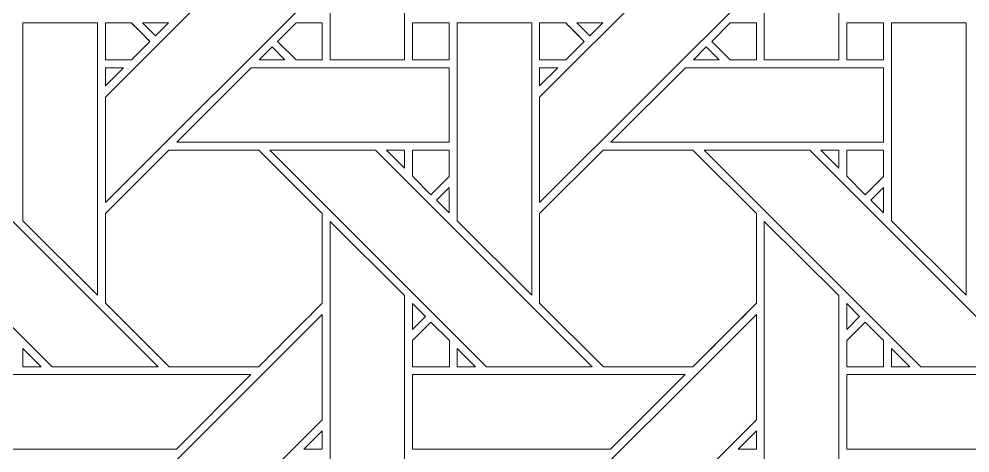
# Model space of a CAD drawing. Header units: inches. Extents: x 3.4 to 21.4, y 4.6 to 13.6.
# Drawn here: x 10.06 to 12.137, y 10.566 to 11.515 of the extents above; entities that cross this region are included whole.
import ezdxf

# ---------------------------------------------------------------- set-up
doc = ezdxf.new("R2010")
doc.units = ezdxf.units.IN
doc.header["$MEASUREMENT"] = 0
doc.layers.add('Design', color=7, linetype='Continuous', lineweight=0)

msp = doc.modelspace()

# ---------------------------------------------------------------- linework, layer by layer
at = {"layer": 'Design'}
for points, knots in [([(3.3829, 13.5948), (3.3829, 13.5948), (3.3829, 4.5948), (3.3829, 4.5948), (3.3829, 4.5948), (21.3829, 4.5948), (21.3829, 4.5948), (21.3829, 4.5948), (21.3829, 13.5948), (21.3829, 13.5948), (21.3829, 13.5948), (3.3829, 13.5948), (3.3829, 13.5948)], [0, 0, 0, 0, 1, 1, 1, 2, 2, 2, 3, 3, 3, 4, 4, 4, 4]), ([(3.8379, 13.1448), (3.8379, 13.1448), (3.8379, 5.0448), (3.8379, 5.0448), (3.8379, 5.0448), (20.9329, 5.0448), (20.9329, 5.0448), (20.9329, 5.0448), (20.9329, 13.1448), (20.9329, 13.1448), (20.9329, 13.1448), (3.8379, 13.1448), (3.8379, 13.1448)], [0, 0, 0, 0, 1, 1, 1, 2, 2, 2, 3, 3, 3, 4, 4, 4, 4]), ([(10.7394, 11.4256), (10.7394, 11.4256), (10.7394, 12.0214), (10.7394, 12.0214), (10.7394, 12.0214), (10.9022, 11.8593), (10.9022, 11.8593), (10.9022, 11.8593), (10.9022, 11.4256), (10.9022, 11.4256), (10.9022, 11.4256), (10.7394, 11.4256), (10.7394, 11.4256)], [0, 0, 0, 0, 1, 1, 1, 2, 2, 2, 3, 3, 3, 4, 4, 4, 4]), ([(11.6881, 11.4256), (11.6881, 11.4256), (11.6881, 12.0214), (11.6881, 12.0214), (11.6881, 12.0214), (11.8509, 11.8593), (11.8509, 11.8593), (11.8509, 11.8593), (11.8509, 11.4256), (11.8509, 11.4256), (11.8509, 11.4256), (11.6881, 11.4256), (11.6881, 11.4256)], [0, 0, 0, 0, 1, 1, 1, 2, 2, 2, 3, 3, 3, 4, 4, 4, 4]), ([(10.7222, 11.5879), (10.7222, 11.5879), (10.2486, 11.1142), (10.2486, 11.1142), (10.2486, 11.1142), (10.2486, 11.3443), (10.2486, 11.3443), (10.2486, 11.3443), (10.7222, 11.8179), (10.7222, 11.8179), (10.7222, 11.8179), (10.7222, 11.5879), (10.7222, 11.5879)], [0, 0, 0, 0, 1, 1, 1, 2, 2, 2, 3, 3, 3, 4, 4, 4, 4]), ([(11.671, 11.5879), (11.671, 11.5879), (11.1973, 11.1142), (11.1973, 11.1142), (11.1973, 11.1142), (11.1973, 11.3443), (11.1973, 11.3443), (11.1973, 11.3443), (11.671, 11.8179), (11.671, 11.8179), (11.671, 11.8179), (11.671, 11.5879), (11.671, 11.5879)], [0, 0, 0, 0, 1, 1, 1, 2, 2, 2, 3, 3, 3, 4, 4, 4, 4]), ([(10.0685, 11.0742), (10.0685, 11.0742), (10.0685, 11.5064), (10.0685, 11.5064), (10.0685, 11.5064), (10.2314, 11.5064), (10.2314, 11.5064), (10.2314, 11.5064), (10.2314, 10.9113), (10.2314, 10.9113), (10.2314, 10.9113), (10.0685, 11.0742), (10.0685, 11.0742)], [0, 0, 0, 0, 1, 1, 1, 2, 2, 2, 3, 3, 3, 4, 4, 4, 4]), ([(10.3056, 11.5064), (10.3108, 11.5013), (10.3415, 11.4705), (10.346, 11.4661), (10.346, 11.4661), (10.3055, 11.4257), (10.3055, 11.4257), (10.3055, 11.4257), (10.2486, 11.4257), (10.2486, 11.4257), (10.2486, 11.4257), (10.2486, 11.5064), (10.2486, 11.5064), (10.2486, 11.5064), (10.3056, 11.5064), (10.3056, 11.5064)], [0, 0, 0, 0, 1, 1, 1, 2, 2, 2, 3, 3, 3, 4, 4, 4, 5, 5, 5, 5]), ([(10.3301, 11.4819), (10.3301, 11.4819), (10.346, 11.4661), (10.346, 11.4661), (10.346, 11.4661), (10.3055, 11.4257), (10.3055, 11.4257), (10.3055, 11.4257), (10.2486, 11.4257), (10.2486, 11.4257), (10.2486, 11.4257), (10.2486, 11.5064), (10.2486, 11.5064), (10.2486, 11.5064), (10.3056, 11.5064), (10.3056, 11.5064), (10.311, 11.5011), (10.3209, 11.4912), (10.3301, 11.4819)], [0, 0, 0, 0, 1, 1, 1, 2, 2, 2, 3, 3, 3, 4, 4, 4, 5, 5, 5, 6, 6, 6, 6]), ([(10.33, 11.5064), (10.33, 11.5064), (10.3865, 11.5064), (10.3865, 11.5064), (10.3865, 11.5064), (10.3582, 11.4782), (10.3582, 11.4782), (10.3582, 11.4782), (10.33, 11.5064), (10.33, 11.5064)], [0, 0, 0, 0, 1, 1, 1, 2, 2, 2, 3, 3, 3, 3]), ([(10.7222, 11.5064), (10.7222, 11.5064), (10.7222, 11.4256), (10.7222, 11.4256), (10.7222, 11.4256), (10.6651, 11.4256), (10.6651, 11.4256), (10.6651, 11.4256), (10.6248, 11.466), (10.6248, 11.466), (10.6248, 11.466), (10.6652, 11.5064), (10.6652, 11.5064), (10.6652, 11.5064), (10.7222, 11.5064), (10.7222, 11.5064)], [0, 0, 0, 0, 1, 1, 1, 2, 2, 2, 3, 3, 3, 4, 4, 4, 5, 5, 5, 5]), ([(10.6248, 11.466), (10.6248, 11.466), (10.6652, 11.5064), (10.6652, 11.5064), (10.6652, 11.5064), (10.7222, 11.5064), (10.7222, 11.5064), (10.7222, 11.5064), (10.7222, 11.4256), (10.7222, 11.4256), (10.7222, 11.4256), (10.6651, 11.4256), (10.6651, 11.4256), (10.6651, 11.4256), (10.6248, 11.466), (10.6248, 11.466)], [0, 0, 0, 0, 1, 1, 1, 2, 2, 2, 3, 3, 3, 4, 4, 4, 5, 5, 5, 5]), ([(10.9997, 11.4256), (10.9997, 11.4256), (10.9194, 11.4256), (10.9194, 11.4256), (10.9194, 11.4256), (10.9194, 11.5064), (10.9194, 11.5064), (10.9194, 11.5064), (10.9997, 11.5064), (10.9997, 11.5064), (10.9997, 11.5064), (10.9997, 11.4256), (10.9997, 11.4256)], [0, 0, 0, 0, 1, 1, 1, 2, 2, 2, 3, 3, 3, 4, 4, 4, 4]), ([(10.9997, 11.5064), (10.9997, 11.5064), (10.9997, 11.4256), (10.9997, 11.4256), (10.9997, 11.4256), (10.9194, 11.4256), (10.9194, 11.4256), (10.9194, 11.4256), (10.9194, 11.5064), (10.9194, 11.5064), (10.9194, 11.5064), (10.9997, 11.5064), (10.9997, 11.5064)], [0, 0, 0, 0, 1, 1, 1, 2, 2, 2, 3, 3, 3, 4, 4, 4, 4]), ([(11.0173, 11.0742), (11.0173, 11.0742), (11.0173, 11.5064), (11.0173, 11.5064), (11.0173, 11.5064), (11.1802, 11.5064), (11.1802, 11.5064), (11.1802, 11.5064), (11.1802, 10.9113), (11.1802, 10.9113), (11.1802, 10.9113), (11.0173, 11.0742), (11.0173, 11.0742)], [0, 0, 0, 0, 1, 1, 1, 2, 2, 2, 3, 3, 3, 4, 4, 4, 4]), ([(11.2544, 11.5064), (11.2595, 11.5013), (11.2903, 11.4705), (11.2947, 11.4661), (11.2947, 11.4661), (11.2543, 11.4257), (11.2543, 11.4257), (11.2543, 11.4257), (11.1973, 11.4257), (11.1973, 11.4257), (11.1973, 11.4257), (11.1973, 11.5064), (11.1973, 11.5064), (11.1973, 11.5064), (11.2544, 11.5064), (11.2544, 11.5064)], [0, 0, 0, 0, 1, 1, 1, 2, 2, 2, 3, 3, 3, 4, 4, 4, 5, 5, 5, 5]), ([(11.2794, 11.4814), (11.2794, 11.4814), (11.2947, 11.4661), (11.2947, 11.4661), (11.2947, 11.4661), (11.2543, 11.4257), (11.2543, 11.4257), (11.2543, 11.4257), (11.1973, 11.4257), (11.1973, 11.4257), (11.1973, 11.4257), (11.1973, 11.5064), (11.1973, 11.5064), (11.1973, 11.5064), (11.2544, 11.5064), (11.2544, 11.5064), (11.2598, 11.501), (11.2699, 11.4909), (11.2794, 11.4814)], [0, 0, 0, 0, 1, 1, 1, 2, 2, 2, 3, 3, 3, 4, 4, 4, 5, 5, 5, 6, 6, 6, 6]), ([(11.2787, 11.5064), (11.2787, 11.5064), (11.3352, 11.5064), (11.3352, 11.5064), (11.3352, 11.5064), (11.3069, 11.4782), (11.3069, 11.4782), (11.3069, 11.4782), (11.2787, 11.5064), (11.2787, 11.5064)], [0, 0, 0, 0, 1, 1, 1, 2, 2, 2, 3, 3, 3, 3]), ([(11.671, 11.5064), (11.671, 11.5064), (11.671, 11.4256), (11.671, 11.4256), (11.671, 11.4256), (11.6139, 11.4256), (11.6139, 11.4256), (11.6139, 11.4256), (11.5735, 11.466), (11.5735, 11.466), (11.5735, 11.466), (11.6139, 11.5064), (11.6139, 11.5064), (11.6139, 11.5064), (11.671, 11.5064), (11.671, 11.5064)], [0, 0, 0, 0, 1, 1, 1, 2, 2, 2, 3, 3, 3, 4, 4, 4, 5, 5, 5, 5]), ([(11.5735, 11.466), (11.5735, 11.466), (11.6139, 11.5064), (11.6139, 11.5064), (11.6139, 11.5064), (11.671, 11.5064), (11.671, 11.5064), (11.671, 11.5064), (11.671, 11.4256), (11.671, 11.4256), (11.671, 11.4256), (11.6139, 11.4256), (11.6139, 11.4256), (11.6139, 11.4256), (11.5735, 11.466), (11.5735, 11.466)], [0, 0, 0, 0, 1, 1, 1, 2, 2, 2, 3, 3, 3, 4, 4, 4, 5, 5, 5, 5]), ([(11.9484, 11.4256), (11.9484, 11.4256), (11.8682, 11.4256), (11.8682, 11.4256), (11.8682, 11.4256), (11.8682, 11.5064), (11.8682, 11.5064), (11.8682, 11.5064), (11.9484, 11.5064), (11.9484, 11.5064), (11.9484, 11.5064), (11.9484, 11.4256), (11.9484, 11.4256)], [0, 0, 0, 0, 1, 1, 1, 2, 2, 2, 3, 3, 3, 4, 4, 4, 4]), ([(11.9484, 11.5064), (11.9484, 11.5064), (11.9484, 11.4256), (11.9484, 11.4256), (11.9484, 11.4256), (11.8682, 11.4256), (11.8682, 11.4256), (11.8682, 11.4256), (11.8682, 11.5064), (11.8682, 11.5064), (11.8682, 11.5064), (11.9484, 11.5064), (11.9484, 11.5064)], [0, 0, 0, 0, 1, 1, 1, 2, 2, 2, 3, 3, 3, 4, 4, 4, 4]), ([(11.966, 11.0742), (11.966, 11.0742), (11.966, 11.5064), (11.966, 11.5064), (11.966, 11.5064), (12.1289, 11.5064), (12.1289, 11.5064), (12.1289, 11.5064), (12.1289, 10.9113), (12.1289, 10.9113), (12.1289, 10.9113), (11.966, 11.0742), (11.966, 11.0742)], [0, 0, 0, 0, 1, 1, 1, 2, 2, 2, 3, 3, 3, 4, 4, 4, 4]), ([(10.6409, 11.4256), (10.6409, 11.4256), (10.5844, 11.4256), (10.5844, 11.4256), (10.5844, 11.4256), (10.6127, 11.4539), (10.6127, 11.4539), (10.6127, 11.4539), (10.6409, 11.4256), (10.6409, 11.4256)], [0, 0, 0, 0, 1, 1, 1, 2, 2, 2, 3, 3, 3, 3]), ([(11.5896, 11.4256), (11.5896, 11.4256), (11.5331, 11.4256), (11.5331, 11.4256), (11.5331, 11.4256), (11.5614, 11.4539), (11.5614, 11.4539), (11.5614, 11.4539), (11.5896, 11.4256), (11.5896, 11.4256)], [0, 0, 0, 0, 1, 1, 1, 2, 2, 2, 3, 3, 3, 3]), ([(10.2884, 11.4085), (10.2884, 11.4085), (10.2486, 11.3687), (10.2486, 11.3687), (10.2486, 11.3687), (10.2486, 11.4085), (10.2486, 11.4085), (10.2486, 11.4085), (10.2884, 11.4085), (10.2884, 11.4085)], [0, 0, 0, 0, 1, 1, 1, 2, 2, 2, 3, 3, 3, 3]), ([(10.9997, 11.4085), (10.9997, 11.4085), (10.9997, 11.2457), (10.9997, 11.2457), (10.9997, 11.2457), (10.4044, 11.2457), (10.4044, 11.2457), (10.4044, 11.2457), (10.5673, 11.4085), (10.5673, 11.4085), (10.5673, 11.4085), (10.9997, 11.4085), (10.9997, 11.4085)], [0, 0, 0, 0, 1, 1, 1, 2, 2, 2, 3, 3, 3, 4, 4, 4, 4]), ([(11.2371, 11.4085), (11.2371, 11.4085), (11.1973, 11.3687), (11.1973, 11.3687), (11.1973, 11.3687), (11.1973, 11.4085), (11.1973, 11.4085), (11.1973, 11.4085), (11.2371, 11.4085), (11.2371, 11.4085)], [0, 0, 0, 0, 1, 1, 1, 2, 2, 2, 3, 3, 3, 3]), ([(11.9484, 11.4085), (11.9484, 11.4085), (11.9484, 11.2457), (11.9484, 11.2457), (11.9484, 11.2457), (11.3532, 11.2457), (11.3532, 11.2457), (11.3532, 11.2457), (11.516, 11.4085), (11.516, 11.4085), (11.516, 11.4085), (11.9484, 11.4085), (11.9484, 11.4085)], [0, 0, 0, 0, 1, 1, 1, 2, 2, 2, 3, 3, 3, 4, 4, 4, 4]), ([(10.3636, 10.7549), (10.3636, 10.7549), (10.1326, 10.7549), (10.1326, 10.7549), (10.1326, 10.7549), (9.659, 11.2285), (9.659, 11.2285), (9.659, 11.2285), (9.89, 11.2285), (9.89, 11.2285), (9.89, 11.2285), (10.3636, 10.7549), (10.3636, 10.7549)], [0, 0, 0, 0, 1, 1, 1, 2, 2, 2, 3, 3, 3, 4, 4, 4, 4]), ([(10.3873, 11.2285), (10.3873, 11.2285), (10.5835, 11.2285), (10.5835, 11.2285), (10.5835, 11.2285), (10.7222, 11.0898), (10.7222, 11.0898), (10.7222, 11.0898), (10.7222, 10.8936), (10.7222, 10.8936), (10.7044, 10.8757), (10.5925, 10.7639), (10.5835, 10.7549), (10.5835, 10.7549), (10.3878, 10.7549), (10.3878, 10.7549), (10.3878, 10.7549), (10.2486, 10.8942), (10.2486, 10.8942), (10.2486, 10.8942), (10.2486, 11.0898), (10.2486, 11.0898), (10.2486, 11.0898), (10.3873, 11.2285), (10.3873, 11.2285)], [0, 0, 0, 0, 1, 1, 1, 2, 2, 2, 3, 3, 3, 4, 4, 4, 5, 5, 5, 6, 6, 6, 7, 7, 7, 8, 8, 8, 8]), ([(10.7222, 11.0898), (10.7222, 11.0898), (10.7222, 10.8936), (10.7222, 10.8936), (10.7043, 10.8756), (10.5924, 10.7639), (10.5835, 10.7549), (10.5835, 10.7549), (10.3878, 10.7549), (10.3878, 10.7549), (10.3878, 10.7549), (10.2486, 10.8942), (10.2486, 10.8942), (10.2486, 10.8942), (10.2486, 11.0898), (10.2486, 11.0898), (10.2486, 11.0898), (10.3873, 11.2285), (10.3873, 11.2285), (10.3873, 11.2285), (10.5835, 11.2285), (10.5835, 11.2285), (10.5835, 11.2285), (10.7222, 11.0898), (10.7222, 11.0898)], [0, 0, 0, 0, 1, 1, 1, 2, 2, 2, 3, 3, 3, 4, 4, 4, 5, 5, 5, 6, 6, 6, 7, 7, 7, 8, 8, 8, 8]), ([(11.3123, 10.7549), (11.3123, 10.7549), (11.0813, 10.7549), (11.0813, 10.7549), (11.0813, 10.7549), (10.6077, 11.2285), (10.6077, 11.2285), (10.6077, 11.2285), (10.8387, 11.2285), (10.8387, 11.2285), (10.8387, 11.2285), (11.3123, 10.7549), (11.3123, 10.7549)], [0, 0, 0, 0, 1, 1, 1, 2, 2, 2, 3, 3, 3, 4, 4, 4, 4]), ([(10.8628, 11.2285), (10.8628, 11.2285), (10.9022, 11.2285), (10.9022, 11.2285), (10.9022, 11.2285), (10.9022, 11.1887), (10.9022, 11.1887), (10.9022, 11.1887), (10.8628, 11.2285), (10.8628, 11.2285)], [0, 0, 0, 0, 1, 1, 1, 2, 2, 2, 3, 3, 3, 3]), ([(10.9997, 11.2286), (10.9997, 11.2286), (10.9997, 11.171), (10.9997, 11.171), (10.9997, 11.171), (10.9597, 11.131), (10.9597, 11.131), (10.9597, 11.131), (10.9194, 11.1714), (10.9194, 11.1714), (10.9194, 11.1714), (10.9194, 11.2286), (10.9194, 11.2286), (10.9194, 11.2286), (10.9997, 11.2286), (10.9997, 11.2286)], [0, 0, 0, 0, 1, 1, 1, 2, 2, 2, 3, 3, 3, 4, 4, 4, 5, 5, 5, 5]), ([(10.9997, 11.171), (10.9997, 11.171), (10.9597, 11.131), (10.9597, 11.131), (10.9597, 11.131), (10.9194, 11.1714), (10.9194, 11.1714), (10.9194, 11.1714), (10.9194, 11.2286), (10.9194, 11.2286), (10.9194, 11.2286), (10.9997, 11.2286), (10.9997, 11.2286), (10.9997, 11.2286), (10.9997, 11.171), (10.9997, 11.171)], [0, 0, 0, 0, 1, 1, 1, 2, 2, 2, 3, 3, 3, 4, 4, 4, 5, 5, 5, 5]), ([(11.336, 11.2285), (11.336, 11.2285), (11.5322, 11.2285), (11.5322, 11.2285), (11.5322, 11.2285), (11.671, 11.0898), (11.671, 11.0898), (11.671, 11.0898), (11.671, 10.8936), (11.671, 10.8936), (11.6532, 10.8757), (11.5412, 10.7639), (11.5322, 10.7549), (11.5322, 10.7549), (11.3365, 10.7549), (11.3365, 10.7549), (11.3365, 10.7549), (11.1973, 10.8942), (11.1973, 10.8942), (11.1973, 10.8942), (11.1973, 11.0898), (11.1973, 11.0898), (11.1973, 11.0898), (11.336, 11.2285), (11.336, 11.2285)], [0, 0, 0, 0, 1, 1, 1, 2, 2, 2, 3, 3, 3, 4, 4, 4, 5, 5, 5, 6, 6, 6, 7, 7, 7, 8, 8, 8, 8]), ([(11.671, 11.0898), (11.671, 11.0898), (11.671, 10.8936), (11.671, 10.8936), (11.653, 10.8756), (11.5411, 10.7639), (11.5322, 10.7549), (11.5322, 10.7549), (11.3365, 10.7549), (11.3365, 10.7549), (11.3365, 10.7549), (11.1973, 10.8942), (11.1973, 10.8942), (11.1973, 10.8942), (11.1973, 11.0898), (11.1973, 11.0898), (11.1973, 11.0898), (11.336, 11.2285), (11.336, 11.2285), (11.336, 11.2285), (11.5322, 11.2285), (11.5322, 11.2285), (11.5322, 11.2285), (11.671, 11.0898), (11.671, 11.0898)], [0, 0, 0, 0, 1, 1, 1, 2, 2, 2, 3, 3, 3, 4, 4, 4, 5, 5, 5, 6, 6, 6, 7, 7, 7, 8, 8, 8, 8]), ([(12.2611, 10.7549), (12.2611, 10.7549), (12.03, 10.7549), (12.03, 10.7549), (12.03, 10.7549), (11.5565, 11.2285), (11.5565, 11.2285), (11.5565, 11.2285), (11.7874, 11.2285), (11.7874, 11.2285), (11.7874, 11.2285), (12.2611, 10.7549), (12.2611, 10.7549)], [0, 0, 0, 0, 1, 1, 1, 2, 2, 2, 3, 3, 3, 4, 4, 4, 4]), ([(11.8115, 11.2285), (11.8115, 11.2285), (11.851, 11.2285), (11.851, 11.2285), (11.851, 11.2285), (11.851, 11.1887), (11.851, 11.1887), (11.851, 11.1887), (11.8115, 11.2285), (11.8115, 11.2285)], [0, 0, 0, 0, 1, 1, 1, 2, 2, 2, 3, 3, 3, 3]), ([(11.9484, 11.2286), (11.9484, 11.2286), (11.9484, 11.171), (11.9484, 11.171), (11.9484, 11.171), (11.9085, 11.131), (11.9085, 11.131), (11.9085, 11.131), (11.8682, 11.1714), (11.8682, 11.1714), (11.8682, 11.1714), (11.8682, 11.2286), (11.8682, 11.2286), (11.8682, 11.2286), (11.9484, 11.2286), (11.9484, 11.2286)], [0, 0, 0, 0, 1, 1, 1, 2, 2, 2, 3, 3, 3, 4, 4, 4, 5, 5, 5, 5]), ([(11.9484, 11.171), (11.9484, 11.171), (11.9085, 11.131), (11.9085, 11.131), (11.9085, 11.131), (11.8682, 11.1714), (11.8682, 11.1714), (11.8682, 11.1714), (11.8682, 11.2286), (11.8682, 11.2286), (11.8682, 11.2286), (11.9484, 11.2286), (11.9484, 11.2286), (11.9484, 11.2286), (11.9484, 11.171), (11.9484, 11.171)], [0, 0, 0, 0, 1, 1, 1, 2, 2, 2, 3, 3, 3, 4, 4, 4, 5, 5, 5, 5]), ([(10.9997, 11.1467), (10.9997, 11.1467), (10.9997, 11.0915), (10.9997, 11.0915), (10.9997, 11.0915), (10.9719, 11.1189), (10.9719, 11.1189), (10.9719, 11.1189), (10.9997, 11.1467), (10.9997, 11.1467)], [0, 0, 0, 0, 1, 1, 1, 2, 2, 2, 3, 3, 3, 3]), ([(11.9484, 11.1467), (11.9484, 11.1467), (11.9484, 11.0915), (11.9484, 11.0915), (11.9484, 11.0915), (11.9207, 11.1189), (11.9207, 11.1189), (11.9207, 11.1189), (11.9484, 11.1467), (11.9484, 11.1467)], [0, 0, 0, 0, 1, 1, 1, 2, 2, 2, 3, 3, 3, 3]), ([(10.7394, 10.4769), (10.7394, 10.4769), (10.7394, 11.0727), (10.7394, 11.0727), (10.7394, 11.0727), (10.9022, 10.9106), (10.9022, 10.9106), (10.9022, 10.9106), (10.9022, 10.4769), (10.9022, 10.4769), (10.9022, 10.4769), (10.7394, 10.4769), (10.7394, 10.4769)], [0, 0, 0, 0, 1, 1, 1, 2, 2, 2, 3, 3, 3, 4, 4, 4, 4]), ([(11.6881, 10.4769), (11.6881, 10.4769), (11.6881, 11.0727), (11.6881, 11.0727), (11.6881, 11.0727), (11.8509, 10.9106), (11.8509, 10.9106), (11.8509, 10.9106), (11.8509, 10.4769), (11.8509, 10.4769), (11.8509, 10.4769), (11.6881, 10.4769), (11.6881, 10.4769)], [0, 0, 0, 0, 1, 1, 1, 2, 2, 2, 3, 3, 3, 4, 4, 4, 4]), ([(10.9195, 10.8363), (10.9195, 10.8363), (10.9195, 10.8931), (10.9195, 10.8931), (10.9195, 10.8931), (10.9476, 10.8645), (10.9476, 10.8645), (10.9476, 10.8645), (10.9195, 10.8363), (10.9195, 10.8363)], [0, 0, 0, 0, 1, 1, 1, 2, 2, 2, 3, 3, 3, 3]), ([(11.8682, 10.8363), (11.8682, 10.8363), (11.8682, 10.8931), (11.8682, 10.8931), (11.8682, 10.8931), (11.8964, 10.8645), (11.8964, 10.8645), (11.8964, 10.8645), (11.8682, 10.8363), (11.8682, 10.8363)], [0, 0, 0, 0, 1, 1, 1, 2, 2, 2, 3, 3, 3, 3]), ([(10.7222, 10.6391), (10.7222, 10.6391), (10.2486, 10.1655), (10.2486, 10.1655), (10.2486, 10.1655), (10.2486, 10.3956), (10.2486, 10.3956), (10.2486, 10.3956), (10.7222, 10.8692), (10.7222, 10.8692), (10.7222, 10.8692), (10.7222, 10.6391), (10.7222, 10.6391)], [0, 0, 0, 0, 1, 1, 1, 2, 2, 2, 3, 3, 3, 4, 4, 4, 4]), ([(11.671, 10.6391), (11.671, 10.6391), (11.1973, 10.1655), (11.1973, 10.1655), (11.1973, 10.1655), (11.1973, 10.3956), (11.1973, 10.3956), (11.1973, 10.3956), (11.671, 10.8692), (11.671, 10.8692), (11.671, 10.8692), (11.671, 10.6391), (11.671, 10.6391)], [0, 0, 0, 0, 1, 1, 1, 2, 2, 2, 3, 3, 3, 4, 4, 4, 4]), ([(10.9194, 10.7547), (10.9194, 10.7547), (10.9194, 10.812), (10.9194, 10.812), (10.9194, 10.812), (10.9598, 10.8523), (10.9598, 10.8523), (10.9598, 10.8523), (11.0001, 10.812), (11.0001, 10.812), (11.0001, 10.812), (11.0001, 10.7547), (11.0001, 10.7547), (11.0001, 10.7547), (10.9194, 10.7547), (10.9194, 10.7547)], [0, 0, 0, 0, 1, 1, 1, 2, 2, 2, 3, 3, 3, 4, 4, 4, 5, 5, 5, 5]), ([(10.9598, 10.8523), (10.9598, 10.8523), (11.0001, 10.812), (11.0001, 10.812), (11.0001, 10.812), (11.0001, 10.7547), (11.0001, 10.7547), (11.0001, 10.7547), (10.9194, 10.7547), (10.9194, 10.7547), (10.9194, 10.7547), (10.9194, 10.812), (10.9194, 10.812), (10.9194, 10.812), (10.9598, 10.8523), (10.9598, 10.8523)], [0, 0, 0, 0, 1, 1, 1, 2, 2, 2, 3, 3, 3, 4, 4, 4, 5, 5, 5, 5]), ([(11.8682, 10.7547), (11.8682, 10.7547), (11.8682, 10.812), (11.8682, 10.812), (11.8682, 10.812), (11.9085, 10.8523), (11.9085, 10.8523), (11.9085, 10.8523), (11.9488, 10.812), (11.9488, 10.812), (11.9488, 10.812), (11.9488, 10.7547), (11.9488, 10.7547), (11.9488, 10.7547), (11.8682, 10.7547), (11.8682, 10.7547)], [0, 0, 0, 0, 1, 1, 1, 2, 2, 2, 3, 3, 3, 4, 4, 4, 5, 5, 5, 5]), ([(11.9085, 10.8523), (11.9085, 10.8523), (11.9488, 10.812), (11.9488, 10.812), (11.9488, 10.812), (11.9488, 10.7547), (11.9488, 10.7547), (11.9488, 10.7547), (11.8682, 10.7547), (11.8682, 10.7547), (11.8682, 10.7547), (11.8682, 10.812), (11.8682, 10.812), (11.8682, 10.812), (11.9085, 10.8523), (11.9085, 10.8523)], [0, 0, 0, 0, 1, 1, 1, 2, 2, 2, 3, 3, 3, 4, 4, 4, 5, 5, 5, 5]), ([(10.0686, 10.7549), (10.0686, 10.7549), (10.0686, 10.7947), (10.0686, 10.7947), (10.0686, 10.7947), (10.1084, 10.7549), (10.1084, 10.7549), (10.1084, 10.7549), (10.0686, 10.7549), (10.0686, 10.7549)], [0, 0, 0, 0, 1, 1, 1, 2, 2, 2, 3, 3, 3, 3]), ([(11.0174, 10.7549), (11.0174, 10.7549), (11.0174, 10.7947), (11.0174, 10.7947), (11.0174, 10.7947), (11.0571, 10.7549), (11.0571, 10.7549), (11.0571, 10.7549), (11.0174, 10.7549), (11.0174, 10.7549)], [0, 0, 0, 0, 1, 1, 1, 2, 2, 2, 3, 3, 3, 3]), ([(11.9661, 10.7549), (11.9661, 10.7549), (11.9661, 10.7947), (11.9661, 10.7947), (11.9661, 10.7947), (12.0058, 10.7549), (12.0058, 10.7549), (12.0058, 10.7549), (11.9661, 10.7549), (11.9661, 10.7549)], [0, 0, 0, 0, 1, 1, 1, 2, 2, 2, 3, 3, 3, 3]), ([(10.5664, 10.7376), (10.5664, 10.7376), (10.4037, 10.5749), (10.4037, 10.5749), (10.4037, 10.5749), (9.9707, 10.5749), (9.9707, 10.5749), (9.9707, 10.5749), (9.9707, 10.7376), (9.9707, 10.7376), (9.9707, 10.7376), (10.5664, 10.7376), (10.5664, 10.7376)], [0, 0, 0, 0, 1, 1, 1, 2, 2, 2, 3, 3, 3, 4, 4, 4, 4]), ([(11.5152, 10.7376), (11.5152, 10.7376), (11.3524, 10.5749), (11.3524, 10.5749), (11.3524, 10.5749), (10.9195, 10.5749), (10.9195, 10.5749), (10.9195, 10.5749), (10.9195, 10.7376), (10.9195, 10.7376), (10.9195, 10.7376), (11.5152, 10.7376), (11.5152, 10.7376)], [0, 0, 0, 0, 1, 1, 1, 2, 2, 2, 3, 3, 3, 4, 4, 4, 4]), ([(12.4639, 10.7376), (12.4639, 10.7376), (12.3012, 10.5749), (12.3012, 10.5749), (12.3012, 10.5749), (11.8682, 10.5749), (11.8682, 10.5749), (11.8682, 10.5749), (11.8682, 10.7376), (11.8682, 10.7376), (11.8682, 10.7376), (12.4639, 10.7376), (12.4639, 10.7376)], [0, 0, 0, 0, 1, 1, 1, 2, 2, 2, 3, 3, 3, 4, 4, 4, 4]), ([(10.7223, 10.575), (10.7223, 10.575), (10.6825, 10.575), (10.6825, 10.575), (10.6825, 10.575), (10.7223, 10.6147), (10.7223, 10.6147), (10.7223, 10.6147), (10.7223, 10.575), (10.7223, 10.575)], [0, 0, 0, 0, 1, 1, 1, 2, 2, 2, 3, 3, 3, 3]), ([(11.671, 10.575), (11.671, 10.575), (11.6312, 10.575), (11.6312, 10.575), (11.6312, 10.575), (11.671, 10.6147), (11.671, 10.6147), (11.671, 10.6147), (11.671, 10.575), (11.671, 10.575)], [0, 0, 0, 0, 1, 1, 1, 2, 2, 2, 3, 3, 3, 3])]:
    msp.add_open_spline(points, degree=3, knots=knots, dxfattribs=at)

doc.saveas('drawing.dxf')
